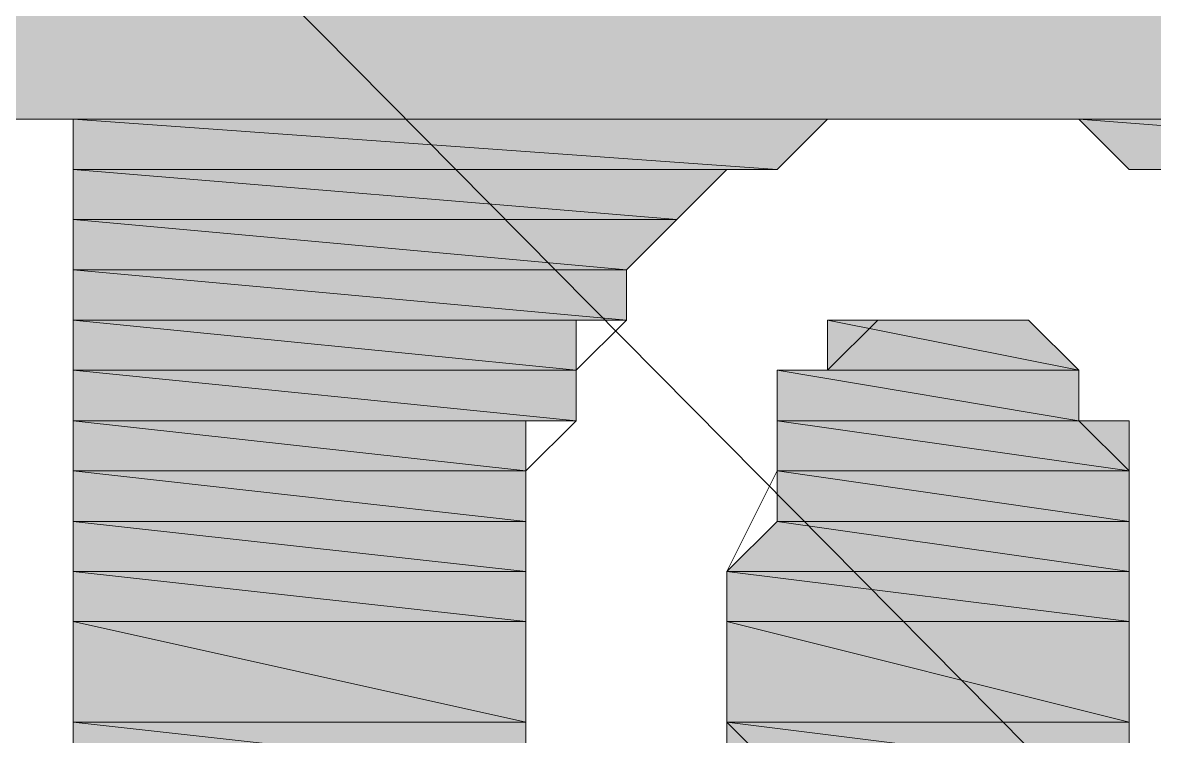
# Model space of a CAD drawing. Extents: x 2510 to 2660, y 706 to 761.
# Drawn here: x 2597.1355 to 2597.5692, y 757.3808 to 757.6545 of the extents above; entities that cross this region are included whole.
import ezdxf

# ---------------------------------------------------------------- set-up
doc = ezdxf.new("R2010")
doc.units = 0
doc.header["$MEASUREMENT"] = 0
doc.layers.add('HANBO', color=7, linetype='CONTINUOUS', lineweight=9)

# ---------------------------------------------------------------- blocks, each defined once
blk = doc.blocks.new('ea')
at = {"layer": 'HANBO'}
h = blk.add_hatch(color=256, dxfattribs=at)
h.dxf.hatch_style = 2
h.paths.add_polyline_path([(55.18023, 79.31354), (55.18023, 79.23117), (56.29998, 79.23117)])
h = blk.add_hatch(color=256, dxfattribs=at)
h.dxf.hatch_style = 2
h.paths.add_polyline_path([(55.46017, 79.23117), (55.46017, 79.21475), (55.69071, 79.21475)])
h = blk.add_hatch(color=256, dxfattribs=at)
h.dxf.hatch_style = 2
h.paths.add_polyline_path([(55.46017, 79.23117), (55.7072, 79.23117), (55.69071, 79.21475)])
h = blk.add_hatch(color=256, dxfattribs=at)
h.dxf.hatch_style = 2
h.paths.add_polyline_path([(55.7895, 79.23117), (55.80598, 79.21475), (56.00356, 79.21475)])
h = blk.add_hatch(color=256, dxfattribs=at)
h.dxf.hatch_style = 2
h.paths.add_polyline_path([(55.7895, 79.23117), (56.02005, 79.23117), (56.00356, 79.21475)])
h = blk.add_hatch(color=256, dxfattribs=at)
h.dxf.hatch_style = 2
h.paths.add_polyline_path([(55.46017, 79.21475), (55.46017, 79.19832), (55.6578, 79.19832)])
h = blk.add_hatch(color=256, dxfattribs=at)
h.dxf.hatch_style = 2
h.paths.add_polyline_path([(55.46017, 79.21475), (55.67423, 79.21475), (55.6578, 79.19832)])
h = blk.add_hatch(color=256, dxfattribs=at)
h.dxf.hatch_style = 2
h.paths.add_polyline_path([(55.46017, 79.19832), (55.46017, 79.18178), (55.64132, 79.18178)])
h = blk.add_hatch(color=256, dxfattribs=at)
h.dxf.hatch_style = 2
h.paths.add_polyline_path([(55.46017, 79.19832), (55.6578, 79.19832), (55.64132, 79.18178)])
h = blk.add_hatch(color=256, dxfattribs=at)
h.dxf.hatch_style = 2
h.paths.add_polyline_path([(55.46017, 79.18178), (55.46017, 79.16535), (55.64132, 79.16535)])
h = blk.add_hatch(color=256, dxfattribs=at)
h.dxf.hatch_style = 2
h.paths.add_polyline_path([(55.46017, 79.18178), (55.64132, 79.18178), (55.64132, 79.16535)])
h = blk.add_hatch(color=256, dxfattribs=at)
h.dxf.hatch_style = 2
h.paths.add_polyline_path([(55.46017, 79.16535), (55.46017, 79.14892), (55.62483, 79.14892)])
h = blk.add_hatch(color=256, dxfattribs=at)
h.dxf.hatch_style = 2
h.paths.add_polyline_path([(55.46017, 79.16535), (55.62483, 79.16535), (55.62483, 79.14892)])
h = blk.add_hatch(color=256, dxfattribs=at)
h.dxf.hatch_style = 2
h.paths.add_polyline_path([(55.7072, 79.16535), (55.7072, 79.14892), (55.7895, 79.14892)])
h = blk.add_hatch(color=256, dxfattribs=at)
h.dxf.hatch_style = 2
h.paths.add_polyline_path([(55.7072, 79.16535), (55.77302, 79.16535), (55.7895, 79.14892)])
h = blk.add_hatch(color=256, dxfattribs=at)
h.dxf.hatch_style = 2
h.paths.add_polyline_path([(55.46017, 79.14892), (55.46017, 79.13239), (55.62483, 79.13239)])
h = blk.add_hatch(color=256, dxfattribs=at)
h.dxf.hatch_style = 2
h.paths.add_polyline_path([(55.46017, 79.14892), (55.62483, 79.14892), (55.62483, 79.13239)])
h = blk.add_hatch(color=256, dxfattribs=at)
h.dxf.hatch_style = 2
h.paths.add_polyline_path([(55.69071, 79.14892), (55.69071, 79.13239), (55.7895, 79.13239)])
h = blk.add_hatch(color=256, dxfattribs=at)
h.dxf.hatch_style = 2
h.paths.add_polyline_path([(55.69071, 79.14892), (55.7895, 79.14892), (55.7895, 79.13239)])
h = blk.add_hatch(color=256, dxfattribs=at)
h.dxf.hatch_style = 2
h.paths.add_polyline_path([(55.46017, 79.13239), (55.46017, 79.11596), (55.60841, 79.11596)])
h = blk.add_hatch(color=256, dxfattribs=at)
h.dxf.hatch_style = 2
h.paths.add_polyline_path([(55.46017, 79.13239), (55.60841, 79.13239), (55.60841, 79.11596)])
h = blk.add_hatch(color=256, dxfattribs=at)
h.dxf.hatch_style = 2
h.paths.add_polyline_path([(55.69071, 79.13239), (55.69071, 79.11596), (55.80598, 79.11596)])
h = blk.add_hatch(color=256, dxfattribs=at)
h.dxf.hatch_style = 2
h.paths.add_polyline_path([(55.69071, 79.13239), (55.80598, 79.13239), (55.80598, 79.11596)])
h = blk.add_hatch(color=256, dxfattribs=at)
h.dxf.hatch_style = 2
h.paths.add_polyline_path([(55.46017, 79.11596), (55.46017, 79.09942), (55.60841, 79.09942)])
h = blk.add_hatch(color=256, dxfattribs=at)
h.dxf.hatch_style = 2
h.paths.add_polyline_path([(55.46017, 79.11596), (55.60841, 79.11596), (55.60841, 79.09942)])
h = blk.add_hatch(color=256, dxfattribs=at)
h.dxf.hatch_style = 2
h.paths.add_polyline_path([(55.69071, 79.11596), (55.69071, 79.09942), (55.80598, 79.09942)])
h = blk.add_hatch(color=256, dxfattribs=at)
h.dxf.hatch_style = 2
h.paths.add_polyline_path([(55.69071, 79.11596), (55.80598, 79.11596), (55.80598, 79.09942)])
h = blk.add_hatch(color=256, dxfattribs=at)
h.dxf.hatch_style = 2
h.paths.add_polyline_path([(55.46017, 79.09942), (55.46017, 79.08299), (55.60841, 79.08299)])
h = blk.add_hatch(color=256, dxfattribs=at)
h.dxf.hatch_style = 2
h.paths.add_polyline_path([(55.46017, 79.09942), (55.60841, 79.09942), (55.60841, 79.08299)])
h = blk.add_hatch(color=256, dxfattribs=at)
h.dxf.hatch_style = 2
h.paths.add_polyline_path([(55.69071, 79.09942), (55.67423, 79.08299), (55.80598, 79.08299)])
h = blk.add_hatch(color=256, dxfattribs=at)
h.dxf.hatch_style = 2
h.paths.add_polyline_path([(55.69071, 79.09942), (55.80598, 79.09942), (55.80598, 79.08299)])
h = blk.add_hatch(color=256, dxfattribs=at)
h.dxf.hatch_style = 2
h.paths.add_polyline_path([(55.46017, 79.08299), (55.46017, 79.06656), (55.60841, 79.06656)])
h = blk.add_hatch(color=256, dxfattribs=at)
h.dxf.hatch_style = 2
h.paths.add_polyline_path([(55.46017, 79.08299), (55.60841, 79.08299), (55.60841, 79.06656)])
h = blk.add_hatch(color=256, dxfattribs=at)
h.dxf.hatch_style = 2
h.paths.add_polyline_path([(55.67423, 79.08299), (55.67423, 79.06656), (55.80598, 79.06656)])
h = blk.add_hatch(color=256, dxfattribs=at)
h.dxf.hatch_style = 2
h.paths.add_polyline_path([(55.67423, 79.08299), (55.80598, 79.08299), (55.80598, 79.06656)])
h = blk.add_hatch(color=256, dxfattribs=at)
h.dxf.hatch_style = 2
h.paths.add_polyline_path([(55.46017, 79.06656), (55.46017, 79.0336), (55.60841, 79.0336)])
h = blk.add_hatch(color=256, dxfattribs=at)
h.dxf.hatch_style = 2
h.paths.add_polyline_path([(55.46017, 79.06656), (55.60841, 79.06656), (55.60841, 79.0336)])
h = blk.add_hatch(color=256, dxfattribs=at)
h.dxf.hatch_style = 2
h.paths.add_polyline_path([(55.67423, 79.06656), (55.67423, 79.0336), (55.80598, 79.0336)])
h = blk.add_hatch(color=256, dxfattribs=at)
h.dxf.hatch_style = 2
h.paths.add_polyline_path([(55.67423, 79.06656), (55.80598, 79.06656), (55.80598, 79.0336)])
h = blk.add_hatch(color=256, dxfattribs=at)
h.dxf.hatch_style = 2
h.paths.add_polyline_path([(55.46017, 79.0336), (55.46017, 79.01717), (55.60841, 79.01717)])
h = blk.add_hatch(color=256, dxfattribs=at)
h.dxf.hatch_style = 2
h.paths.add_polyline_path([(55.46017, 79.0336), (55.60841, 79.0336), (55.60841, 79.01717)])
h = blk.add_hatch(color=256, dxfattribs=at)
h.dxf.hatch_style = 2
h.paths.add_polyline_path([(55.67423, 79.0336), (55.67423, 79.01717), (55.80598, 79.01717)])
h = blk.add_hatch(color=256, dxfattribs=at)
h.dxf.hatch_style = 2
h.paths.add_polyline_path([(55.67423, 79.0336), (55.80598, 79.0336), (55.80598, 79.01717)])
at = {"layer": 'HANBO', "lineweight": 0}
for points in [[(54.96617, 79.84045), (56.54701, 78.24317)], [(55.18023, 79.31354), (55.18023, 79.23117), (56.29998, 79.23117), (55.18023, 79.31354)], [(55.18023, 79.23117), (55.74011, 79.23117), (55.72362, 79.23117), (55.18023, 79.23117)], [(55.18023, 79.23117), (55.72362, 79.23117), (55.7072, 79.23117), (55.18023, 79.23117)], [(55.46017, 79.23117), (55.39429, 79.23117), (55.39429, 78.90184), (55.57544, 78.90184), (55.57544, 78.95123), (55.46017, 78.95123), (55.46017, 79.23117)], [(55.46017, 79.23117), (55.46017, 79.21475), (55.69071, 79.21475), (55.46017, 79.23117)], [(55.46017, 79.23117), (55.7072, 79.23117), (55.69071, 79.21475), (55.46017, 79.23117)], [(55.74011, 79.23117), (55.72362, 79.23117), (55.7072, 79.23117), (55.69071, 79.21475), (55.67423, 79.21475), (55.6578, 79.19832), (55.64132, 79.18178), (55.64132, 79.16535)], [(55.85538, 78.95123), (55.85538, 78.96777), (55.87186, 78.9842), (55.87186, 79.01717), (55.87186, 79.0336), (55.88835, 79.06656), (55.87186, 79.08299), (55.87186, 79.09942), (55.87186, 79.13239), (55.87186, 79.14892), (55.85538, 79.16535), (55.8389, 79.18178), (55.8389, 79.19832), (55.82247, 79.21475), (55.80598, 79.21475), (55.7895, 79.23117), (55.75659, 79.23117), (55.74011, 79.23117)], [(55.74011, 79.23117), (55.75659, 79.23117), (56.29998, 79.23117), (55.74011, 79.23117)], [(55.75659, 79.23117), (55.77302, 79.23117), (56.03653, 79.23117), (55.75659, 79.23117)], [(55.75659, 79.23117), (56.05296, 79.23117), (56.03653, 79.23117), (55.75659, 79.23117)], [(55.77302, 79.23117), (56.03653, 79.23117), (56.02005, 79.23117), (55.77302, 79.23117)], [(55.77302, 79.23117), (55.7895, 79.23117), (56.02005, 79.23117), (55.77302, 79.23117)], [(55.7895, 79.23117), (55.80598, 79.21475), (56.00356, 79.21475), (55.7895, 79.23117)], [(55.7895, 79.23117), (56.02005, 79.23117), (56.00356, 79.21475), (55.7895, 79.23117)], [(55.46017, 79.21475), (55.69071, 79.21475), (55.67423, 79.21475), (55.46017, 79.21475)], [(55.46017, 79.21475), (55.46017, 79.19832), (55.6578, 79.19832), (55.46017, 79.21475)], [(55.46017, 79.21475), (55.67423, 79.21475), (55.6578, 79.19832), (55.46017, 79.21475)], [(55.80598, 79.21475), (55.82247, 79.21475), (55.98713, 79.21475), (55.80598, 79.21475)], [(55.80598, 79.21475), (56.00356, 79.21475), (55.98713, 79.21475), (55.80598, 79.21475)], [(55.46017, 79.19832), (55.46017, 79.18178), (55.64132, 79.18178), (55.46017, 79.19832)], [(55.46017, 79.19832), (55.6578, 79.19832), (55.64132, 79.18178), (55.46017, 79.19832)], [(55.46017, 79.18178), (55.46017, 79.16535), (55.64132, 79.16535), (55.46017, 79.18178)], [(55.46017, 79.18178), (55.64132, 79.18178), (55.64132, 79.16535), (55.46017, 79.18178)], [(55.46017, 79.16535), (55.64132, 79.16535), (55.62483, 79.16535), (55.46017, 79.16535)], [(55.46017, 79.16535), (55.46017, 79.14892), (55.62483, 79.14892), (55.46017, 79.16535)], [(55.46017, 79.16535), (55.62483, 79.16535), (55.62483, 79.14892), (55.46017, 79.16535)], [(55.64132, 79.16535), (55.62483, 79.14892), (55.62483, 79.13239), (55.60841, 79.11596), (55.60841, 79.08299), (55.60841, 79.06656), (55.60841, 79.0336), (55.60841, 79.01717), (55.60841, 78.9842), (55.62483, 78.96777), (55.62483, 78.95123), (55.64132, 78.93481), (55.6578, 78.91838), (55.67423, 78.90184), (55.69071, 78.90184), (55.7072, 78.88541), (55.72362, 78.88541), (55.74011, 78.88541), (55.75659, 78.88541), (55.7895, 78.88541), (55.80598, 78.90184), (55.82247, 78.90184)], [(55.74011, 78.95123), (55.72362, 78.95123), (55.7072, 78.96777), (55.69071, 78.96777), (55.69071, 78.9842), (55.69071, 79.01717), (55.67423, 79.0336), (55.67423, 79.06656), (55.67423, 79.08299), (55.69071, 79.11596), (55.69071, 79.13239), (55.69071, 79.14892), (55.7072, 79.14892), (55.72362, 79.16535), (55.74011, 79.16535)], [(55.72362, 79.16535), (55.7072, 79.16535), (55.77302, 79.16535), (55.72362, 79.16535)], [(55.7072, 79.16535), (55.7072, 79.14892), (55.7895, 79.14892), (55.7072, 79.16535)], [(55.7072, 79.16535), (55.77302, 79.16535), (55.7895, 79.14892), (55.7072, 79.16535)], [(55.74011, 79.16535), (55.72362, 79.16535), (55.75659, 79.16535), (55.74011, 79.16535)], [(55.72362, 79.16535), (55.75659, 79.16535), (55.77302, 79.16535), (55.72362, 79.16535)], [(55.74011, 79.16535), (55.75659, 79.16535), (55.77302, 79.16535), (55.7895, 79.14892), (55.7895, 79.13239), (55.80598, 79.11596), (55.80598, 79.09942), (55.80598, 79.08299), (55.80598, 79.06656), (55.80598, 79.0336), (55.80598, 79.01717), (55.80598, 79.00063), (55.7895, 78.96777), (55.77302, 78.95123), (55.75659, 78.95123), (55.74011, 78.95123)], [(55.46017, 79.14892), (55.46017, 79.13239), (55.62483, 79.13239), (55.46017, 79.14892)], [(55.46017, 79.14892), (55.62483, 79.14892), (55.62483, 79.13239), (55.46017, 79.14892)], [(55.7072, 79.14892), (55.69071, 79.14892), (55.7895, 79.14892), (55.7072, 79.14892)], [(55.69071, 79.14892), (55.69071, 79.13239), (55.7895, 79.13239), (55.69071, 79.14892)], [(55.69071, 79.14892), (55.7895, 79.14892), (55.7895, 79.13239), (55.69071, 79.14892)], [(55.46017, 79.13239), (55.62483, 79.13239), (55.60841, 79.13239), (55.46017, 79.13239)], [(55.46017, 79.13239), (55.46017, 79.11596), (55.60841, 79.11596), (55.46017, 79.13239)], [(55.46017, 79.13239), (55.60841, 79.13239), (55.60841, 79.11596), (55.46017, 79.13239)], [(55.69071, 79.13239), (55.7895, 79.13239), (55.80598, 79.13239), (55.69071, 79.13239)], [(55.69071, 79.13239), (55.69071, 79.11596), (55.80598, 79.11596), (55.69071, 79.13239)], [(55.69071, 79.13239), (55.80598, 79.13239), (55.80598, 79.11596), (55.69071, 79.13239)], [(55.46017, 79.11596), (55.46017, 79.09942), (55.60841, 79.09942), (55.46017, 79.11596)], [(55.46017, 79.11596), (55.60841, 79.11596), (55.60841, 79.09942), (55.46017, 79.11596)], [(55.69071, 79.11596), (55.69071, 79.09942), (55.80598, 79.09942), (55.69071, 79.11596)], [(55.69071, 79.11596), (55.80598, 79.11596), (55.80598, 79.09942), (55.69071, 79.11596)], [(55.46017, 79.09942), (55.46017, 79.08299), (55.60841, 79.08299), (55.46017, 79.09942)], [(55.46017, 79.09942), (55.60841, 79.09942), (55.60841, 79.08299), (55.46017, 79.09942)], [(55.69071, 79.09942), (55.67423, 79.08299), (55.80598, 79.08299), (55.69071, 79.09942)], [(55.69071, 79.09942), (55.80598, 79.09942), (55.80598, 79.08299), (55.69071, 79.09942)], [(55.46017, 79.08299), (55.46017, 79.06656), (55.60841, 79.06656), (55.46017, 79.08299)], [(55.46017, 79.08299), (55.60841, 79.08299), (55.60841, 79.06656), (55.46017, 79.08299)], [(55.67423, 79.08299), (55.67423, 79.06656), (55.80598, 79.06656), (55.67423, 79.08299)], [(55.67423, 79.08299), (55.80598, 79.08299), (55.80598, 79.06656), (55.67423, 79.08299)], [(55.46017, 79.06656), (55.46017, 79.0336), (55.60841, 79.0336), (55.46017, 79.06656)], [(55.46017, 79.06656), (55.60841, 79.06656), (55.60841, 79.0336), (55.46017, 79.06656)], [(55.67423, 79.06656), (55.67423, 79.0336), (55.80598, 79.0336), (55.67423, 79.06656)], [(55.67423, 79.06656), (55.80598, 79.06656), (55.80598, 79.0336), (55.67423, 79.06656)], [(55.46017, 79.0336), (55.46017, 79.01717), (55.60841, 79.01717), (55.46017, 79.0336)], [(55.46017, 79.0336), (55.60841, 79.0336), (55.60841, 79.01717), (55.46017, 79.0336)], [(55.67423, 79.0336), (55.67423, 79.01717), (55.80598, 79.01717), (55.67423, 79.0336)], [(55.67423, 79.0336), (55.80598, 79.0336), (55.80598, 79.01717), (55.67423, 79.0336)]]:
    blk.add_lwpolyline(points, dxfattribs=at)
for points in [[(55.18023, 79.23117), (55.18023, 79.23117), (55.74011, 79.23117), (55.74011, 79.23117), (55.74011, 79.23117), (55.18023, 79.23117), (55.18023, 79.23117)], [(55.18023, 79.23117), (55.18023, 79.23117), (55.74011, 79.23117), (55.74011, 79.23117), (55.74011, 79.23117), (55.18023, 79.23117), (55.18023, 79.23117)], [(55.18023, 79.23117), (55.18023, 79.23117), (55.72362, 79.23117), (55.72362, 79.23117), (55.72362, 79.23117), (55.18023, 79.23117), (55.18023, 79.23117)], [(55.18023, 79.23117), (55.18023, 79.23117), (55.72362, 79.23117), (55.72362, 79.23117), (55.72362, 79.23117), (55.18023, 79.23117), (55.18023, 79.23117)], [(55.18023, 79.23117), (55.18023, 79.23117), (55.72362, 79.23117), (55.72362, 79.23117), (55.72362, 79.23117), (55.18023, 79.23117), (55.18023, 79.23117)], [(55.18023, 79.23117), (55.18023, 79.23117), (55.72362, 79.23117), (55.72362, 79.23117), (55.72362, 79.23117), (55.18023, 79.23117), (55.18023, 79.23117)], [(55.18023, 79.23117), (55.18023, 79.23117), (55.72362, 79.23117), (55.72362, 79.23117), (55.72362, 79.23117), (55.18023, 79.23117), (55.18023, 79.23117)], [(55.18023, 79.23117), (55.18023, 79.23117), (55.7072, 79.23117), (55.7072, 79.23117), (55.7072, 79.23117), (55.18023, 79.23117), (55.18023, 79.23117)], [(55.18023, 79.23117), (55.18023, 79.23117), (55.7072, 79.23117), (55.7072, 79.23117), (55.7072, 79.23117), (55.18023, 79.23117), (55.18023, 79.23117)], [(55.18023, 79.23117), (55.18023, 79.23117), (55.7072, 79.23117), (55.7072, 79.23117), (55.7072, 79.23117), (55.18023, 79.23117), (55.18023, 79.23117)], [(55.18023, 79.23117), (55.18023, 79.23117), (55.7072, 79.23117), (55.7072, 79.23117), (55.7072, 79.23117), (55.18023, 79.23117), (55.18023, 79.23117)], [(55.18023, 79.23117), (55.18023, 79.23117), (55.7072, 79.23117), (55.7072, 79.23117), (55.7072, 79.23117), (55.18023, 79.23117), (55.18023, 79.23117)], [(55.18023, 79.23117), (55.18023, 79.23117), (55.7072, 79.23117), (55.7072, 79.23117), (55.7072, 79.23117), (55.18023, 79.23117), (55.18023, 79.23117)], [(55.18023, 79.23117), (55.18023, 79.23117), (55.7072, 79.23117), (55.7072, 79.23117), (55.7072, 79.23117), (55.18023, 79.23117), (55.18023, 79.23117)], [(55.18023, 79.23117), (55.18023, 79.23117), (55.7072, 79.23117), (55.7072, 79.23117), (55.7072, 79.23117), (55.18023, 79.23117), (55.18023, 79.23117)], [(55.18023, 79.23117), (55.18023, 79.23117), (55.7072, 79.23117), (55.7072, 79.23117), (55.7072, 79.23117), (55.18023, 79.23117), (55.18023, 79.23117)], [(55.18023, 79.23117), (55.18023, 79.23117), (55.7072, 79.23117), (55.7072, 79.23117), (55.7072, 79.23117), (55.18023, 79.23117), (55.18023, 79.23117)], [(55.18023, 79.23117), (55.18023, 79.23117), (55.7072, 79.23117), (55.7072, 79.23117), (55.7072, 79.23117), (55.18023, 79.23117), (55.18023, 79.23117)], [(55.39429, 79.23117), (55.39429, 79.23117), (55.46017, 79.23117), (55.46017, 79.23117), (55.46017, 79.23117), (55.39429, 79.23117), (55.39429, 79.23117)], [(55.74011, 79.23117), (55.74011, 79.23117), (56.29998, 79.23117), (56.29998, 79.23117), (56.29998, 79.23117), (55.74011, 79.23117), (55.74011, 79.23117)], [(55.75659, 79.23117), (55.75659, 79.23117), (56.05296, 79.23117), (56.05296, 79.23117), (56.05296, 79.23117), (55.75659, 79.23117), (55.75659, 79.23117)], [(55.75659, 79.23117), (55.75659, 79.23117), (56.05296, 79.23117), (56.05296, 79.23117), (56.05296, 79.23117), (55.75659, 79.23117), (55.75659, 79.23117)], [(55.75659, 79.23117), (55.75659, 79.23117), (56.05296, 79.23117), (56.05296, 79.23117), (56.05296, 79.23117), (55.75659, 79.23117), (55.75659, 79.23117)], [(55.75659, 79.23117), (55.75659, 79.23117), (56.05296, 79.23117), (56.05296, 79.23117), (56.05296, 79.23117), (55.75659, 79.23117), (55.75659, 79.23117)], [(55.77302, 79.23117), (55.77302, 79.23117), (56.03653, 79.23117), (56.03653, 79.23117), (56.03653, 79.23117), (55.77302, 79.23117), (55.77302, 79.23117)], [(55.77302, 79.23117), (55.77302, 79.23117), (56.03653, 79.23117), (56.03653, 79.23117), (56.03653, 79.23117), (55.77302, 79.23117), (55.77302, 79.23117)], [(55.77302, 79.23117), (55.77302, 79.23117), (56.02005, 79.23117), (56.02005, 79.23117), (56.02005, 79.23117), (55.77302, 79.23117), (55.77302, 79.23117)], [(55.77302, 79.23117), (55.77302, 79.23117), (56.02005, 79.23117), (56.02005, 79.23117), (56.02005, 79.23117), (55.77302, 79.23117), (55.77302, 79.23117)], [(55.7895, 79.23117), (55.7895, 79.23117), (56.02005, 79.23117), (56.02005, 79.23117), (56.02005, 79.23117), (55.7895, 79.23117), (55.7895, 79.23117)], [(55.7895, 79.23117), (55.7895, 79.23117), (56.02005, 79.23117), (56.02005, 79.23117), (56.02005, 79.23117), (55.7895, 79.23117), (55.7895, 79.23117)], [(55.7895, 79.23117), (55.7895, 79.23117), (56.02005, 79.23117), (56.02005, 79.23117), (56.02005, 79.23117), (55.7895, 79.23117), (55.7895, 79.23117)], [(55.7895, 79.23117), (55.7895, 79.23117), (56.02005, 79.23117), (56.02005, 79.23117), (56.02005, 79.23117), (55.7895, 79.23117), (55.7895, 79.23117)], [(55.7895, 79.23117), (55.7895, 79.23117), (56.02005, 79.23117), (56.02005, 79.23117), (56.02005, 79.23117), (55.7895, 79.23117), (55.7895, 79.23117)], [(55.7895, 79.23117), (55.7895, 79.23117), (56.02005, 79.23117), (56.02005, 79.23117), (56.02005, 79.23117), (55.7895, 79.23117), (55.7895, 79.23117)], [(55.46017, 79.21475), (55.46017, 79.21475), (55.69071, 79.21475), (55.69071, 79.21475), (55.69071, 79.21475), (55.46017, 79.21475), (55.46017, 79.21475)], [(55.46017, 79.21475), (55.46017, 79.21475), (55.69071, 79.21475), (55.69071, 79.21475), (55.69071, 79.21475), (55.46017, 79.21475), (55.46017, 79.21475)], [(55.46017, 79.21475), (55.46017, 79.21475), (55.69071, 79.21475), (55.69071, 79.21475), (55.69071, 79.21475), (55.46017, 79.21475), (55.46017, 79.21475)], [(55.46017, 79.21475), (55.46017, 79.21475), (55.69071, 79.21475), (55.69071, 79.21475), (55.69071, 79.21475), (55.46017, 79.21475), (55.46017, 79.21475)], [(55.46017, 79.21475), (55.46017, 79.21475), (55.69071, 79.21475), (55.69071, 79.21475), (55.69071, 79.21475), (55.46017, 79.21475), (55.46017, 79.21475)], [(55.46017, 79.21475), (55.46017, 79.21475), (55.69071, 79.21475), (55.69071, 79.21475), (55.69071, 79.21475), (55.46017, 79.21475), (55.46017, 79.21475)], [(55.46017, 79.21475), (55.46017, 79.21475), (55.67423, 79.21475), (55.67423, 79.21475), (55.67423, 79.21475), (55.46017, 79.21475), (55.46017, 79.21475)], [(55.46017, 79.21475), (55.46017, 79.21475), (55.67423, 79.21475), (55.67423, 79.21475), (55.67423, 79.21475), (55.46017, 79.21475), (55.46017, 79.21475)], [(55.46017, 79.21475), (55.46017, 79.21475), (55.67423, 79.21475), (55.67423, 79.21475), (55.67423, 79.21475), (55.46017, 79.21475), (55.46017, 79.21475)], [(55.46017, 79.21475), (55.46017, 79.21475), (55.67423, 79.21475), (55.67423, 79.21475), (55.67423, 79.21475), (55.46017, 79.21475), (55.46017, 79.21475)], [(55.46017, 79.21475), (55.46017, 79.21475), (55.67423, 79.21475), (55.67423, 79.21475), (55.67423, 79.21475), (55.46017, 79.21475), (55.46017, 79.21475)], [(55.46017, 79.21475), (55.46017, 79.21475), (55.67423, 79.21475), (55.67423, 79.21475), (55.67423, 79.21475), (55.46017, 79.21475), (55.46017, 79.21475)], [(55.46017, 79.21475), (55.46017, 79.21475), (55.67423, 79.21475), (55.67423, 79.21475), (55.67423, 79.21475), (55.46017, 79.21475), (55.46017, 79.21475)], [(55.80598, 79.21475), (55.80598, 79.21475), (56.00356, 79.21475), (56.00356, 79.21475), (56.00356, 79.21475), (55.80598, 79.21475), (55.80598, 79.21475)], [(55.80598, 79.21475), (55.80598, 79.21475), (56.00356, 79.21475), (56.00356, 79.21475), (56.00356, 79.21475), (55.80598, 79.21475), (55.80598, 79.21475)], [(55.80598, 79.21475), (55.80598, 79.21475), (56.00356, 79.21475), (56.00356, 79.21475), (56.00356, 79.21475), (55.80598, 79.21475), (55.80598, 79.21475)], [(55.80598, 79.21475), (55.80598, 79.21475), (56.00356, 79.21475), (56.00356, 79.21475), (56.00356, 79.21475), (55.80598, 79.21475), (55.80598, 79.21475)], [(55.80598, 79.21475), (55.80598, 79.21475), (56.00356, 79.21475), (56.00356, 79.21475), (56.00356, 79.21475), (55.80598, 79.21475), (55.80598, 79.21475)], [(55.80598, 79.21475), (55.80598, 79.21475), (56.00356, 79.21475), (56.00356, 79.21475), (56.00356, 79.21475), (55.80598, 79.21475), (55.80598, 79.21475)], [(55.46017, 79.19832), (55.46017, 79.19832), (55.6578, 79.19832), (55.6578, 79.19832), (55.6578, 79.19832), (55.46017, 79.19832), (55.46017, 79.19832)], [(55.46017, 79.19832), (55.46017, 79.19832), (55.6578, 79.19832), (55.6578, 79.19832), (55.6578, 79.19832), (55.46017, 79.19832), (55.46017, 79.19832)], [(55.46017, 79.19832), (55.46017, 79.19832), (55.6578, 79.19832), (55.6578, 79.19832), (55.6578, 79.19832), (55.46017, 79.19832), (55.46017, 79.19832)], [(55.46017, 79.19832), (55.46017, 79.19832), (55.6578, 79.19832), (55.6578, 79.19832), (55.6578, 79.19832), (55.46017, 79.19832), (55.46017, 79.19832)], [(55.46017, 79.19832), (55.46017, 79.19832), (55.6578, 79.19832), (55.6578, 79.19832), (55.6578, 79.19832), (55.46017, 79.19832), (55.46017, 79.19832)], [(55.46017, 79.19832), (55.46017, 79.19832), (55.6578, 79.19832), (55.6578, 79.19832), (55.6578, 79.19832), (55.46017, 79.19832), (55.46017, 79.19832)], [(55.46017, 79.18178), (55.46017, 79.18178), (55.64132, 79.18178), (55.64132, 79.18178), (55.64132, 79.18178), (55.46017, 79.18178), (55.46017, 79.18178)], [(55.46017, 79.18178), (55.46017, 79.18178), (55.64132, 79.18178), (55.64132, 79.18178), (55.64132, 79.18178), (55.46017, 79.18178), (55.46017, 79.18178)], [(55.46017, 79.16535), (55.46017, 79.16535), (55.62483, 79.16535), (55.62483, 79.16535), (55.62483, 79.16535), (55.46017, 79.16535), (55.46017, 79.16535)], [(55.46017, 79.16535), (55.46017, 79.16535), (55.62483, 79.16535), (55.62483, 79.16535), (55.62483, 79.16535), (55.46017, 79.16535), (55.46017, 79.16535)], [(55.46017, 79.16535), (55.46017, 79.16535), (55.62483, 79.16535), (55.62483, 79.16535), (55.62483, 79.16535), (55.46017, 79.16535), (55.46017, 79.16535)], [(55.46017, 79.16535), (55.46017, 79.16535), (55.62483, 79.16535), (55.62483, 79.16535), (55.62483, 79.16535), (55.46017, 79.16535), (55.46017, 79.16535)], [(55.46017, 79.16535), (55.46017, 79.16535), (55.62483, 79.16535), (55.62483, 79.16535), (55.62483, 79.16535), (55.46017, 79.16535), (55.46017, 79.16535)], [(55.46017, 79.16535), (55.46017, 79.16535), (55.62483, 79.16535), (55.62483, 79.16535), (55.62483, 79.16535), (55.46017, 79.16535), (55.46017, 79.16535)], [(55.46017, 79.16535), (55.46017, 79.16535), (55.62483, 79.16535), (55.62483, 79.16535), (55.62483, 79.16535), (55.46017, 79.16535), (55.46017, 79.16535)], [(55.46017, 79.16535), (55.46017, 79.16535), (55.62483, 79.16535), (55.62483, 79.16535), (55.62483, 79.16535), (55.46017, 79.16535), (55.46017, 79.16535)], [(55.46017, 79.16535), (55.46017, 79.16535), (55.62483, 79.16535), (55.62483, 79.16535), (55.62483, 79.16535), (55.46017, 79.16535), (55.46017, 79.16535)], [(55.46017, 79.16535), (55.46017, 79.16535), (55.62483, 79.16535), (55.62483, 79.16535), (55.62483, 79.16535), (55.46017, 79.16535), (55.46017, 79.16535)], [(55.46017, 79.16535), (55.46017, 79.16535), (55.62483, 79.16535), (55.62483, 79.16535), (55.62483, 79.16535), (55.46017, 79.16535), (55.46017, 79.16535)], [(55.46017, 79.16535), (55.46017, 79.16535), (55.62483, 79.16535), (55.62483, 79.16535), (55.62483, 79.16535), (55.46017, 79.16535), (55.46017, 79.16535)], [(55.46017, 79.16535), (55.46017, 79.16535), (55.62483, 79.16535), (55.62483, 79.16535), (55.62483, 79.16535), (55.46017, 79.16535), (55.46017, 79.16535)], [(55.46017, 79.16535), (55.46017, 79.16535), (55.62483, 79.16535), (55.62483, 79.16535), (55.62483, 79.16535), (55.46017, 79.16535), (55.46017, 79.16535)], [(55.46017, 79.16535), (55.46017, 79.16535), (55.62483, 79.16535), (55.62483, 79.16535), (55.62483, 79.16535), (55.46017, 79.16535), (55.46017, 79.16535)], [(55.46017, 79.16535), (55.46017, 79.16535), (55.62483, 79.16535), (55.62483, 79.16535), (55.62483, 79.16535), (55.46017, 79.16535), (55.46017, 79.16535)], [(55.46017, 79.16535), (55.46017, 79.16535), (55.62483, 79.16535), (55.62483, 79.16535), (55.62483, 79.16535), (55.46017, 79.16535), (55.46017, 79.16535)], [(55.46017, 79.16535), (55.46017, 79.16535), (55.62483, 79.16535), (55.62483, 79.16535), (55.62483, 79.16535), (55.46017, 79.16535), (55.46017, 79.16535)], [(55.46017, 79.16535), (55.46017, 79.16535), (55.62483, 79.16535), (55.62483, 79.16535), (55.62483, 79.16535), (55.46017, 79.16535), (55.46017, 79.16535)], [(55.72362, 79.16535), (55.72362, 79.16535), (55.77302, 79.16535), (55.77302, 79.16535), (55.77302, 79.16535), (55.72362, 79.16535), (55.72362, 79.16535)], [(55.72362, 79.16535), (55.72362, 79.16535), (55.77302, 79.16535), (55.77302, 79.16535), (55.77302, 79.16535), (55.72362, 79.16535), (55.72362, 79.16535)], [(55.72362, 79.16535), (55.72362, 79.16535), (55.77302, 79.16535), (55.77302, 79.16535), (55.77302, 79.16535), (55.72362, 79.16535), (55.72362, 79.16535)], [(55.72362, 79.16535), (55.72362, 79.16535), (55.77302, 79.16535), (55.77302, 79.16535), (55.77302, 79.16535), (55.72362, 79.16535), (55.72362, 79.16535)], [(55.72362, 79.16535), (55.72362, 79.16535), (55.77302, 79.16535), (55.77302, 79.16535), (55.77302, 79.16535), (55.72362, 79.16535), (55.72362, 79.16535)], [(55.72362, 79.16535), (55.72362, 79.16535), (55.77302, 79.16535), (55.77302, 79.16535), (55.77302, 79.16535), (55.72362, 79.16535), (55.72362, 79.16535)], [(55.72362, 79.16535), (55.72362, 79.16535), (55.77302, 79.16535), (55.77302, 79.16535), (55.77302, 79.16535), (55.72362, 79.16535), (55.72362, 79.16535)], [(55.72362, 79.16535), (55.72362, 79.16535), (55.77302, 79.16535), (55.77302, 79.16535), (55.77302, 79.16535), (55.72362, 79.16535), (55.72362, 79.16535)], [(55.74011, 79.16535), (55.74011, 79.16535), (55.75659, 79.16535), (55.75659, 79.16535), (55.75659, 79.16535), (55.74011, 79.16535), (55.74011, 79.16535)], [(55.74011, 79.16535), (55.74011, 79.16535), (55.75659, 79.16535), (55.75659, 79.16535), (55.75659, 79.16535), (55.74011, 79.16535), (55.74011, 79.16535)], [(55.74011, 79.16535), (55.74011, 79.16535), (55.75659, 79.16535), (55.75659, 79.16535), (55.75659, 79.16535), (55.74011, 79.16535), (55.74011, 79.16535)], [(55.74011, 79.16535), (55.74011, 79.16535), (55.75659, 79.16535), (55.75659, 79.16535), (55.75659, 79.16535), (55.74011, 79.16535), (55.74011, 79.16535)], [(55.74011, 79.16535), (55.74011, 79.16535), (55.75659, 79.16535), (55.75659, 79.16535), (55.75659, 79.16535), (55.74011, 79.16535), (55.74011, 79.16535)], [(55.74011, 79.16535), (55.74011, 79.16535), (55.75659, 79.16535), (55.75659, 79.16535), (55.75659, 79.16535), (55.74011, 79.16535), (55.74011, 79.16535)], [(55.46017, 79.14892), (55.46017, 79.14892), (55.62483, 79.14892), (55.62483, 79.14892), (55.62483, 79.14892), (55.46017, 79.14892), (55.46017, 79.14892)], [(55.46017, 79.14892), (55.46017, 79.14892), (55.62483, 79.14892), (55.62483, 79.14892), (55.62483, 79.14892), (55.46017, 79.14892), (55.46017, 79.14892)], [(55.46017, 79.14892), (55.46017, 79.14892), (55.62483, 79.14892), (55.62483, 79.14892), (55.62483, 79.14892), (55.46017, 79.14892), (55.46017, 79.14892)], [(55.46017, 79.14892), (55.46017, 79.14892), (55.62483, 79.14892), (55.62483, 79.14892), (55.62483, 79.14892), (55.46017, 79.14892), (55.46017, 79.14892)], [(55.46017, 79.14892), (55.46017, 79.14892), (55.62483, 79.14892), (55.62483, 79.14892), (55.62483, 79.14892), (55.46017, 79.14892), (55.46017, 79.14892)], [(55.46017, 79.14892), (55.46017, 79.14892), (55.62483, 79.14892), (55.62483, 79.14892), (55.62483, 79.14892), (55.46017, 79.14892), (55.46017, 79.14892)], [(55.46017, 79.14892), (55.46017, 79.14892), (55.62483, 79.14892), (55.62483, 79.14892), (55.62483, 79.14892), (55.46017, 79.14892), (55.46017, 79.14892)], [(55.46017, 79.14892), (55.46017, 79.14892), (55.62483, 79.14892), (55.62483, 79.14892), (55.62483, 79.14892), (55.46017, 79.14892), (55.46017, 79.14892)], [(55.46017, 79.14892), (55.46017, 79.14892), (55.62483, 79.14892), (55.62483, 79.14892), (55.62483, 79.14892), (55.46017, 79.14892), (55.46017, 79.14892)], [(55.46017, 79.14892), (55.46017, 79.14892), (55.62483, 79.14892), (55.62483, 79.14892), (55.62483, 79.14892), (55.46017, 79.14892), (55.46017, 79.14892)], [(55.46017, 79.14892), (55.46017, 79.14892), (55.62483, 79.14892), (55.62483, 79.14892), (55.62483, 79.14892), (55.46017, 79.14892), (55.46017, 79.14892)], [(55.46017, 79.14892), (55.46017, 79.14892), (55.62483, 79.14892), (55.62483, 79.14892), (55.62483, 79.14892), (55.46017, 79.14892), (55.46017, 79.14892)], [(55.46017, 79.14892), (55.46017, 79.14892), (55.62483, 79.14892), (55.62483, 79.14892), (55.62483, 79.14892), (55.46017, 79.14892), (55.46017, 79.14892)], [(55.46017, 79.14892), (55.46017, 79.14892), (55.62483, 79.14892), (55.62483, 79.14892), (55.62483, 79.14892), (55.46017, 79.14892), (55.46017, 79.14892)], [(55.69071, 79.14892), (55.69071, 79.14892), (55.7895, 79.14892), (55.7895, 79.14892), (55.7895, 79.14892), (55.69071, 79.14892), (55.69071, 79.14892)], [(55.69071, 79.14892), (55.69071, 79.14892), (55.7895, 79.14892), (55.7895, 79.14892), (55.7895, 79.14892), (55.69071, 79.14892), (55.69071, 79.14892)], [(55.69071, 79.14892), (55.69071, 79.14892), (55.7895, 79.14892), (55.7895, 79.14892), (55.7895, 79.14892), (55.69071, 79.14892), (55.69071, 79.14892)], [(55.69071, 79.14892), (55.69071, 79.14892), (55.7895, 79.14892), (55.7895, 79.14892), (55.7895, 79.14892), (55.69071, 79.14892), (55.69071, 79.14892)], [(55.7072, 79.14892), (55.7072, 79.14892), (55.7895, 79.14892), (55.7895, 79.14892), (55.7895, 79.14892), (55.7072, 79.14892), (55.7072, 79.14892)], [(55.7072, 79.14892), (55.7072, 79.14892), (55.7895, 79.14892), (55.7895, 79.14892), (55.7895, 79.14892), (55.7072, 79.14892), (55.7072, 79.14892)], [(55.7072, 79.14892), (55.7072, 79.14892), (55.7895, 79.14892), (55.7895, 79.14892), (55.7895, 79.14892), (55.7072, 79.14892), (55.7072, 79.14892)], [(55.7072, 79.14892), (55.7072, 79.14892), (55.7895, 79.14892), (55.7895, 79.14892), (55.7895, 79.14892), (55.7072, 79.14892), (55.7072, 79.14892)], [(55.7072, 79.14892), (55.7072, 79.14892), (55.7895, 79.14892), (55.7895, 79.14892), (55.7895, 79.14892), (55.7072, 79.14892), (55.7072, 79.14892)], [(55.7072, 79.14892), (55.7072, 79.14892), (55.7895, 79.14892), (55.7895, 79.14892), (55.7895, 79.14892), (55.7072, 79.14892), (55.7072, 79.14892)], [(55.7072, 79.14892), (55.7072, 79.14892), (55.7895, 79.14892), (55.7895, 79.14892), (55.7895, 79.14892), (55.7072, 79.14892), (55.7072, 79.14892)], [(55.7072, 79.14892), (55.7072, 79.14892), (55.7895, 79.14892), (55.7895, 79.14892), (55.7895, 79.14892), (55.7072, 79.14892), (55.7072, 79.14892)], [(55.7072, 79.14892), (55.7072, 79.14892), (55.7895, 79.14892), (55.7895, 79.14892), (55.7895, 79.14892), (55.7072, 79.14892), (55.7072, 79.14892)], [(55.46017, 79.13239), (55.46017, 79.13239), (55.62483, 79.13239), (55.62483, 79.13239), (55.62483, 79.13239), (55.46017, 79.13239), (55.46017, 79.13239)], [(55.46017, 79.13239), (55.46017, 79.13239), (55.62483, 79.13239), (55.62483, 79.13239), (55.62483, 79.13239), (55.46017, 79.13239), (55.46017, 79.13239)], [(55.46017, 79.13239), (55.46017, 79.13239), (55.62483, 79.13239), (55.62483, 79.13239), (55.62483, 79.13239), (55.46017, 79.13239), (55.46017, 79.13239)], [(55.46017, 79.13239), (55.46017, 79.13239), (55.62483, 79.13239), (55.62483, 79.13239), (55.62483, 79.13239), (55.46017, 79.13239), (55.46017, 79.13239)], [(55.46017, 79.13239), (55.46017, 79.13239), (55.62483, 79.13239), (55.62483, 79.13239), (55.62483, 79.13239), (55.46017, 79.13239), (55.46017, 79.13239)], [(55.46017, 79.13239), (55.46017, 79.13239), (55.62483, 79.13239), (55.62483, 79.13239), (55.62483, 79.13239), (55.46017, 79.13239), (55.46017, 79.13239)], [(55.46017, 79.13239), (55.46017, 79.13239), (55.60841, 79.13239), (55.60841, 79.13239), (55.60841, 79.13239), (55.46017, 79.13239), (55.46017, 79.13239)], [(55.46017, 79.13239), (55.46017, 79.13239), (55.60841, 79.13239), (55.60841, 79.13239), (55.60841, 79.13239), (55.46017, 79.13239), (55.46017, 79.13239)], [(55.46017, 79.13239), (55.46017, 79.13239), (55.60841, 79.13239), (55.60841, 79.13239), (55.60841, 79.13239), (55.46017, 79.13239), (55.46017, 79.13239)], [(55.46017, 79.13239), (55.46017, 79.13239), (55.60841, 79.13239), (55.60841, 79.13239), (55.60841, 79.13239), (55.46017, 79.13239), (55.46017, 79.13239)], [(55.46017, 79.13239), (55.46017, 79.13239), (55.60841, 79.13239), (55.60841, 79.13239), (55.60841, 79.13239), (55.46017, 79.13239), (55.46017, 79.13239)], [(55.46017, 79.13239), (55.46017, 79.13239), (55.60841, 79.13239), (55.60841, 79.13239), (55.60841, 79.13239), (55.46017, 79.13239), (55.46017, 79.13239)], [(55.46017, 79.13239), (55.46017, 79.13239), (55.60841, 79.13239), (55.60841, 79.13239), (55.60841, 79.13239), (55.46017, 79.13239), (55.46017, 79.13239)], [(55.69071, 79.13239), (55.69071, 79.13239), (55.7895, 79.13239), (55.7895, 79.13239), (55.7895, 79.13239), (55.69071, 79.13239), (55.69071, 79.13239)], [(55.69071, 79.13239), (55.69071, 79.13239), (55.7895, 79.13239), (55.7895, 79.13239), (55.7895, 79.13239), (55.69071, 79.13239), (55.69071, 79.13239)], [(55.69071, 79.13239), (55.69071, 79.13239), (55.7895, 79.13239), (55.7895, 79.13239), (55.7895, 79.13239), (55.69071, 79.13239), (55.69071, 79.13239)], [(55.69071, 79.13239), (55.69071, 79.13239), (55.7895, 79.13239), (55.7895, 79.13239), (55.7895, 79.13239), (55.69071, 79.13239), (55.69071, 79.13239)], [(55.69071, 79.13239), (55.69071, 79.13239), (55.7895, 79.13239), (55.7895, 79.13239), (55.7895, 79.13239), (55.69071, 79.13239), (55.69071, 79.13239)], [(55.69071, 79.13239), (55.69071, 79.13239), (55.7895, 79.13239), (55.7895, 79.13239), (55.7895, 79.13239), (55.69071, 79.13239), (55.69071, 79.13239)], [(55.69071, 79.13239), (55.69071, 79.13239), (55.7895, 79.13239), (55.7895, 79.13239), (55.7895, 79.13239), (55.69071, 79.13239), (55.69071, 79.13239)], [(55.69071, 79.13239), (55.69071, 79.13239), (55.7895, 79.13239), (55.7895, 79.13239), (55.7895, 79.13239), (55.69071, 79.13239), (55.69071, 79.13239)], [(55.69071, 79.13239), (55.69071, 79.13239), (55.7895, 79.13239), (55.7895, 79.13239), (55.7895, 79.13239), (55.69071, 79.13239), (55.69071, 79.13239)], [(55.69071, 79.13239), (55.69071, 79.13239), (55.7895, 79.13239), (55.7895, 79.13239), (55.7895, 79.13239), (55.69071, 79.13239), (55.69071, 79.13239)], [(55.69071, 79.13239), (55.69071, 79.13239), (55.80598, 79.13239), (55.80598, 79.13239), (55.80598, 79.13239), (55.69071, 79.13239), (55.69071, 79.13239)], [(55.69071, 79.13239), (55.69071, 79.13239), (55.80598, 79.13239), (55.80598, 79.13239), (55.80598, 79.13239), (55.69071, 79.13239), (55.69071, 79.13239)], [(55.69071, 79.13239), (55.69071, 79.13239), (55.80598, 79.13239), (55.80598, 79.13239), (55.80598, 79.13239), (55.69071, 79.13239), (55.69071, 79.13239)], [(55.46017, 79.11596), (55.46017, 79.11596), (55.60841, 79.11596), (55.60841, 79.11596), (55.60841, 79.11596), (55.46017, 79.11596), (55.46017, 79.11596)], [(55.46017, 79.11596), (55.46017, 79.11596), (55.60841, 79.11596), (55.60841, 79.11596), (55.60841, 79.11596), (55.46017, 79.11596), (55.46017, 79.11596)], [(55.46017, 79.11596), (55.46017, 79.11596), (55.60841, 79.11596), (55.60841, 79.11596), (55.60841, 79.11596), (55.46017, 79.11596), (55.46017, 79.11596)], [(55.46017, 79.11596), (55.46017, 79.11596), (55.60841, 79.11596), (55.60841, 79.11596), (55.60841, 79.11596), (55.46017, 79.11596), (55.46017, 79.11596)], [(55.69071, 79.11596), (55.69071, 79.11596), (55.80598, 79.11596), (55.80598, 79.11596), (55.80598, 79.11596), (55.69071, 79.11596), (55.69071, 79.11596)], [(55.69071, 79.11596), (55.69071, 79.11596), (55.80598, 79.11596), (55.80598, 79.11596), (55.80598, 79.11596), (55.69071, 79.11596), (55.69071, 79.11596)], [(55.69071, 79.11596), (55.69071, 79.11596), (55.80598, 79.11596), (55.80598, 79.11596), (55.80598, 79.11596), (55.69071, 79.11596), (55.69071, 79.11596)], [(55.69071, 79.11596), (55.69071, 79.11596), (55.80598, 79.11596), (55.80598, 79.11596), (55.80598, 79.11596), (55.69071, 79.11596), (55.69071, 79.11596)], [(55.46017, 79.08299), (55.46017, 79.08299), (55.60841, 79.08299), (55.60841, 79.08299), (55.60841, 79.08299), (55.46017, 79.08299), (55.46017, 79.08299)], [(55.46017, 79.08299), (55.46017, 79.08299), (55.60841, 79.08299), (55.60841, 79.08299), (55.60841, 79.08299), (55.46017, 79.08299), (55.46017, 79.08299)], [(55.46017, 79.08299), (55.46017, 79.08299), (55.60841, 79.08299), (55.60841, 79.08299), (55.60841, 79.08299), (55.46017, 79.08299), (55.46017, 79.08299)], [(55.46017, 79.08299), (55.46017, 79.08299), (55.60841, 79.08299), (55.60841, 79.08299), (55.60841, 79.08299), (55.46017, 79.08299), (55.46017, 79.08299)], [(55.46017, 79.08299), (55.46017, 79.08299), (55.60841, 79.08299), (55.60841, 79.08299), (55.60841, 79.08299), (55.46017, 79.08299), (55.46017, 79.08299)], [(55.46017, 79.08299), (55.46017, 79.08299), (55.60841, 79.08299), (55.60841, 79.08299), (55.60841, 79.08299), (55.46017, 79.08299), (55.46017, 79.08299)], [(55.46017, 79.08299), (55.46017, 79.08299), (55.60841, 79.08299), (55.60841, 79.08299), (55.60841, 79.08299), (55.46017, 79.08299), (55.46017, 79.08299)], [(55.46017, 79.08299), (55.46017, 79.08299), (55.60841, 79.08299), (55.60841, 79.08299), (55.60841, 79.08299), (55.46017, 79.08299), (55.46017, 79.08299)], [(55.46017, 79.08299), (55.46017, 79.08299), (55.60841, 79.08299), (55.60841, 79.08299), (55.60841, 79.08299), (55.46017, 79.08299), (55.46017, 79.08299)], [(55.46017, 79.08299), (55.46017, 79.08299), (55.60841, 79.08299), (55.60841, 79.08299), (55.60841, 79.08299), (55.46017, 79.08299), (55.46017, 79.08299)], [(55.67423, 79.08299), (55.67423, 79.08299), (55.80598, 79.08299), (55.80598, 79.08299), (55.80598, 79.08299), (55.67423, 79.08299), (55.67423, 79.08299)], [(55.67423, 79.08299), (55.67423, 79.08299), (55.80598, 79.08299), (55.80598, 79.08299), (55.80598, 79.08299), (55.67423, 79.08299), (55.67423, 79.08299)], [(55.67423, 79.08299), (55.67423, 79.08299), (55.80598, 79.08299), (55.80598, 79.08299), (55.80598, 79.08299), (55.67423, 79.08299), (55.67423, 79.08299)], [(55.67423, 79.08299), (55.67423, 79.08299), (55.80598, 79.08299), (55.80598, 79.08299), (55.80598, 79.08299), (55.67423, 79.08299), (55.67423, 79.08299)], [(55.67423, 79.08299), (55.67423, 79.08299), (55.80598, 79.08299), (55.80598, 79.08299), (55.80598, 79.08299), (55.67423, 79.08299), (55.67423, 79.08299)], [(55.67423, 79.08299), (55.67423, 79.08299), (55.80598, 79.08299), (55.80598, 79.08299), (55.80598, 79.08299), (55.67423, 79.08299), (55.67423, 79.08299)], [(55.67423, 79.08299), (55.67423, 79.08299), (55.80598, 79.08299), (55.80598, 79.08299), (55.80598, 79.08299), (55.67423, 79.08299), (55.67423, 79.08299)], [(55.67423, 79.08299), (55.67423, 79.08299), (55.80598, 79.08299), (55.80598, 79.08299), (55.80598, 79.08299), (55.67423, 79.08299), (55.67423, 79.08299)], [(55.67423, 79.08299), (55.67423, 79.08299), (55.80598, 79.08299), (55.80598, 79.08299), (55.80598, 79.08299), (55.67423, 79.08299), (55.67423, 79.08299)], [(55.67423, 79.08299), (55.67423, 79.08299), (55.80598, 79.08299), (55.80598, 79.08299), (55.80598, 79.08299), (55.67423, 79.08299), (55.67423, 79.08299)], [(55.46017, 79.06656), (55.46017, 79.06656), (55.60841, 79.06656), (55.60841, 79.06656), (55.60841, 79.06656), (55.46017, 79.06656), (55.46017, 79.06656)], [(55.46017, 79.06656), (55.46017, 79.06656), (55.60841, 79.06656), (55.60841, 79.06656), (55.60841, 79.06656), (55.46017, 79.06656), (55.46017, 79.06656)], [(55.46017, 79.06656), (55.46017, 79.06656), (55.60841, 79.06656), (55.60841, 79.06656), (55.60841, 79.06656), (55.46017, 79.06656), (55.46017, 79.06656)], [(55.46017, 79.06656), (55.46017, 79.06656), (55.60841, 79.06656), (55.60841, 79.06656), (55.60841, 79.06656), (55.46017, 79.06656), (55.46017, 79.06656)], [(55.46017, 79.06656), (55.46017, 79.06656), (55.60841, 79.06656), (55.60841, 79.06656), (55.60841, 79.06656), (55.46017, 79.06656), (55.46017, 79.06656)], [(55.46017, 79.06656), (55.46017, 79.06656), (55.60841, 79.06656), (55.60841, 79.06656), (55.60841, 79.06656), (55.46017, 79.06656), (55.46017, 79.06656)], [(55.46017, 79.06656), (55.46017, 79.06656), (55.60841, 79.06656), (55.60841, 79.06656), (55.60841, 79.06656), (55.46017, 79.06656), (55.46017, 79.06656)], [(55.46017, 79.06656), (55.46017, 79.06656), (55.60841, 79.06656), (55.60841, 79.06656), (55.60841, 79.06656), (55.46017, 79.06656), (55.46017, 79.06656)], [(55.46017, 79.06656), (55.46017, 79.06656), (55.60841, 79.06656), (55.60841, 79.06656), (55.60841, 79.06656), (55.46017, 79.06656), (55.46017, 79.06656)], [(55.46017, 79.06656), (55.46017, 79.06656), (55.60841, 79.06656), (55.60841, 79.06656), (55.60841, 79.06656), (55.46017, 79.06656), (55.46017, 79.06656)], [(55.46017, 79.06656), (55.46017, 79.06656), (55.60841, 79.06656), (55.60841, 79.06656), (55.60841, 79.06656), (55.46017, 79.06656), (55.46017, 79.06656)], [(55.46017, 79.06656), (55.46017, 79.06656), (55.60841, 79.06656), (55.60841, 79.06656), (55.60841, 79.06656), (55.46017, 79.06656), (55.46017, 79.06656)], [(55.67423, 79.06656), (55.67423, 79.06656), (55.80598, 79.06656), (55.80598, 79.06656), (55.80598, 79.06656), (55.67423, 79.06656), (55.67423, 79.06656)], [(55.67423, 79.06656), (55.67423, 79.06656), (55.80598, 79.06656), (55.80598, 79.06656), (55.80598, 79.06656), (55.67423, 79.06656), (55.67423, 79.06656)], [(55.67423, 79.06656), (55.67423, 79.06656), (55.80598, 79.06656), (55.80598, 79.06656), (55.80598, 79.06656), (55.67423, 79.06656), (55.67423, 79.06656)], [(55.67423, 79.06656), (55.67423, 79.06656), (55.80598, 79.06656), (55.80598, 79.06656), (55.80598, 79.06656), (55.67423, 79.06656), (55.67423, 79.06656)], [(55.67423, 79.06656), (55.67423, 79.06656), (55.80598, 79.06656), (55.80598, 79.06656), (55.80598, 79.06656), (55.67423, 79.06656), (55.67423, 79.06656)], [(55.67423, 79.06656), (55.67423, 79.06656), (55.80598, 79.06656), (55.80598, 79.06656), (55.80598, 79.06656), (55.67423, 79.06656), (55.67423, 79.06656)], [(55.67423, 79.06656), (55.67423, 79.06656), (55.80598, 79.06656), (55.80598, 79.06656), (55.80598, 79.06656), (55.67423, 79.06656), (55.67423, 79.06656)], [(55.67423, 79.06656), (55.67423, 79.06656), (55.80598, 79.06656), (55.80598, 79.06656), (55.80598, 79.06656), (55.67423, 79.06656), (55.67423, 79.06656)], [(55.67423, 79.06656), (55.67423, 79.06656), (55.80598, 79.06656), (55.80598, 79.06656), (55.80598, 79.06656), (55.67423, 79.06656), (55.67423, 79.06656)], [(55.67423, 79.06656), (55.67423, 79.06656), (55.80598, 79.06656), (55.80598, 79.06656), (55.80598, 79.06656), (55.67423, 79.06656), (55.67423, 79.06656)], [(55.67423, 79.06656), (55.67423, 79.06656), (55.80598, 79.06656), (55.80598, 79.06656), (55.80598, 79.06656), (55.67423, 79.06656), (55.67423, 79.06656)], [(55.67423, 79.06656), (55.67423, 79.06656), (55.80598, 79.06656), (55.80598, 79.06656), (55.80598, 79.06656), (55.67423, 79.06656), (55.67423, 79.06656)], [(55.46017, 79.0336), (55.46017, 79.0336), (55.60841, 79.0336), (55.60841, 79.0336), (55.60841, 79.0336), (55.46017, 79.0336), (55.46017, 79.0336)], [(55.46017, 79.0336), (55.46017, 79.0336), (55.60841, 79.0336), (55.60841, 79.0336), (55.60841, 79.0336), (55.46017, 79.0336), (55.46017, 79.0336)], [(55.46017, 79.0336), (55.46017, 79.0336), (55.60841, 79.0336), (55.60841, 79.0336), (55.60841, 79.0336), (55.46017, 79.0336), (55.46017, 79.0336)], [(55.46017, 79.0336), (55.46017, 79.0336), (55.60841, 79.0336), (55.60841, 79.0336), (55.60841, 79.0336), (55.46017, 79.0336), (55.46017, 79.0336)], [(55.46017, 79.0336), (55.46017, 79.0336), (55.60841, 79.0336), (55.60841, 79.0336), (55.60841, 79.0336), (55.46017, 79.0336), (55.46017, 79.0336)], [(55.46017, 79.0336), (55.46017, 79.0336), (55.60841, 79.0336), (55.60841, 79.0336), (55.60841, 79.0336), (55.46017, 79.0336), (55.46017, 79.0336)], [(55.46017, 79.0336), (55.46017, 79.0336), (55.60841, 79.0336), (55.60841, 79.0336), (55.60841, 79.0336), (55.46017, 79.0336), (55.46017, 79.0336)], [(55.46017, 79.0336), (55.46017, 79.0336), (55.60841, 79.0336), (55.60841, 79.0336), (55.60841, 79.0336), (55.46017, 79.0336), (55.46017, 79.0336)], [(55.67423, 79.0336), (55.67423, 79.0336), (55.80598, 79.0336), (55.80598, 79.0336), (55.80598, 79.0336), (55.67423, 79.0336), (55.67423, 79.0336)], [(55.67423, 79.0336), (55.67423, 79.0336), (55.80598, 79.0336), (55.80598, 79.0336), (55.80598, 79.0336), (55.67423, 79.0336), (55.67423, 79.0336)], [(55.67423, 79.0336), (55.67423, 79.0336), (55.80598, 79.0336), (55.80598, 79.0336), (55.80598, 79.0336), (55.67423, 79.0336), (55.67423, 79.0336)], [(55.67423, 79.0336), (55.67423, 79.0336), (55.80598, 79.0336), (55.80598, 79.0336), (55.80598, 79.0336), (55.67423, 79.0336), (55.67423, 79.0336)], [(55.67423, 79.0336), (55.67423, 79.0336), (55.80598, 79.0336), (55.80598, 79.0336), (55.80598, 79.0336), (55.67423, 79.0336), (55.67423, 79.0336)], [(55.67423, 79.0336), (55.67423, 79.0336), (55.80598, 79.0336), (55.80598, 79.0336), (55.80598, 79.0336), (55.67423, 79.0336), (55.67423, 79.0336)], [(55.67423, 79.0336), (55.67423, 79.0336), (55.80598, 79.0336), (55.80598, 79.0336), (55.80598, 79.0336), (55.67423, 79.0336), (55.67423, 79.0336)], [(55.67423, 79.0336), (55.67423, 79.0336), (55.80598, 79.0336), (55.80598, 79.0336), (55.80598, 79.0336), (55.67423, 79.0336), (55.67423, 79.0336)]]:
    blk.add_open_spline(points, degree=3, knots=[0, 0, 0, 0, 1, 1, 1, 2, 2, 2, 2], dxfattribs=at)

msp = doc.modelspace()

# ---------------------------------------------------------------- block references
at = {"layer": 'HANBO', "color": 3, "xscale": 1.170012581337759, "yscale": 1.170012581337759, "zscale": 1.170012581337759}
msp.add_blockref('ea', (2532.26584, 664.91596), dxfattribs=at)

doc.saveas('drawing.dxf')
